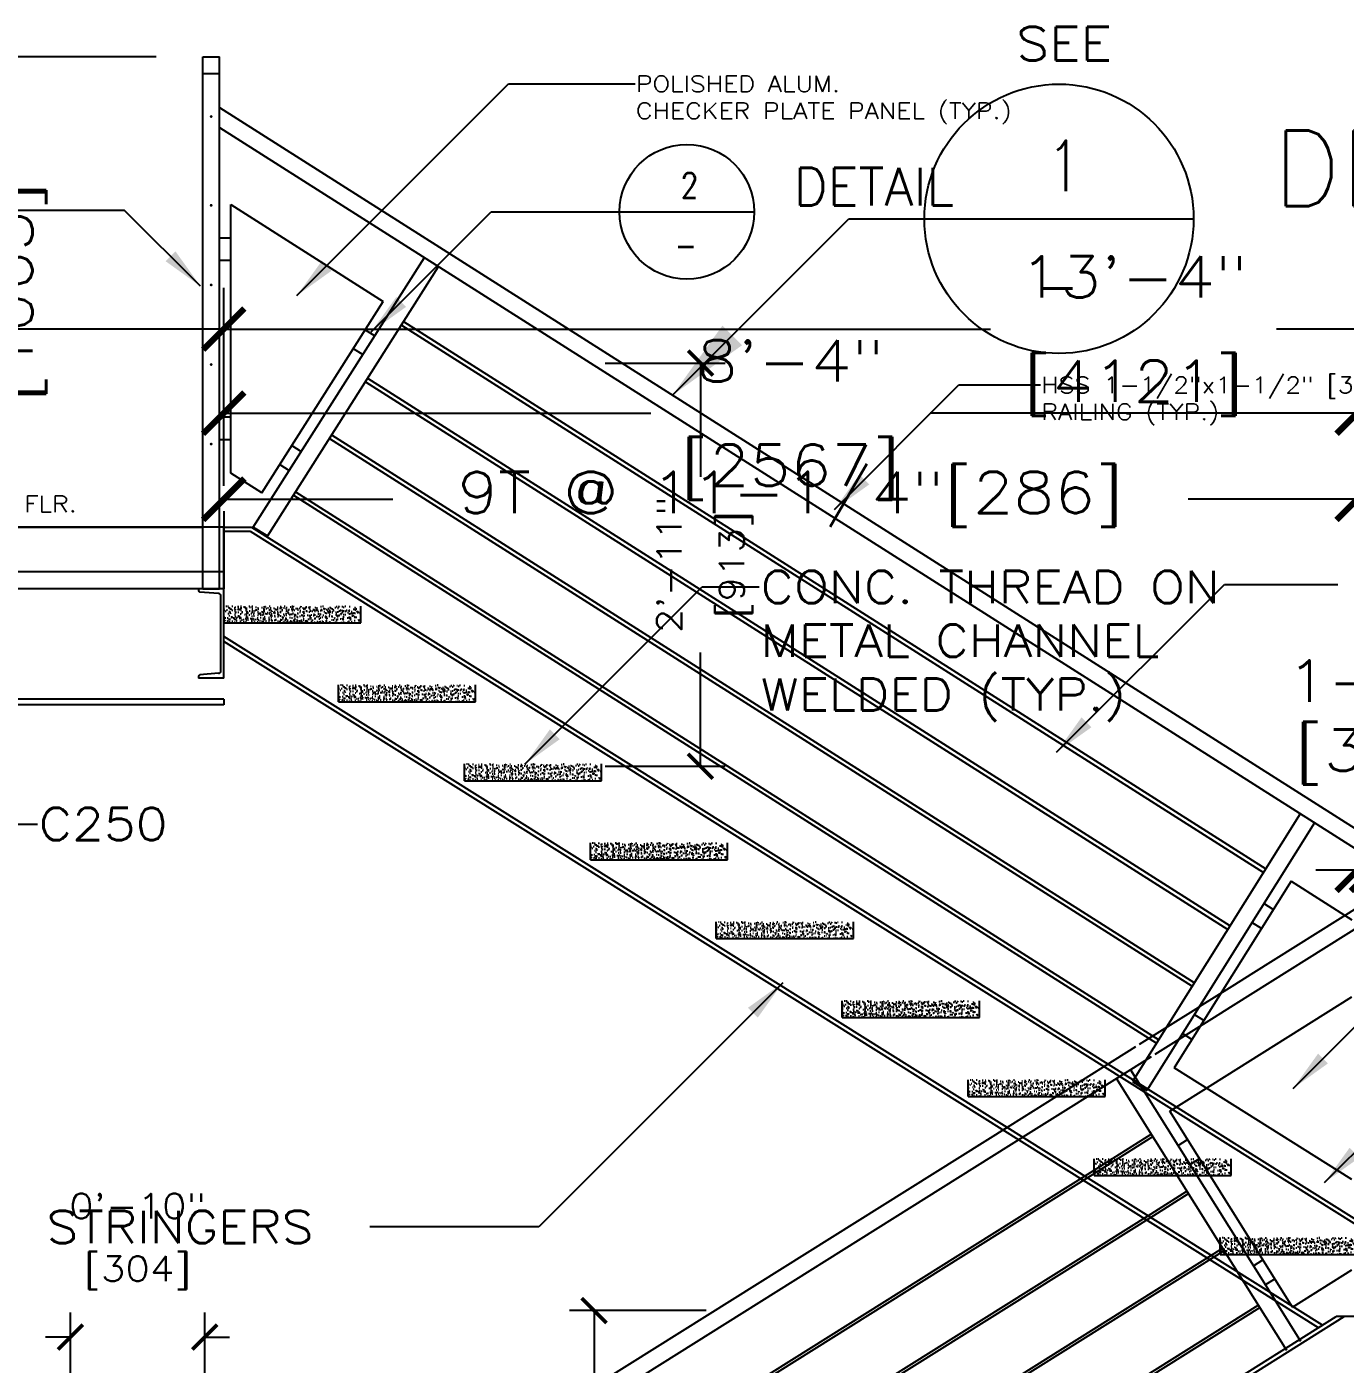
# Model space of a CAD drawing. Header units: millimetres. Extents: x -1602 to 16772, y -2285 to 12130.
# Drawn here: x 9598 to 12589, y 1683 to 4716 of the extents above; entities that cross this region are included whole.
import ezdxf
from ezdxf.enums import TextEntityAlignment as Align

# ---------------------------------------------------------------- set-up
doc = ezdxf.new("R2010")
doc.units = ezdxf.units.MM
doc.header["$MEASUREMENT"] = 0
doc.header["$PDMODE"] = 3
doc.layers.get('0').update_dxf_attribs({"linetype": 'CONTINUOUS', "plot": 0})
doc.layers.get('DEFPOINTS').update_dxf_attribs({"linetype": 'CONTINUOUS'})
for name, color, linetype in [('Arch_Detail_ANNOT_24', 7, 'CONTINUOUS'), ('Arch_Detail_ANNOT_48', 7, 'CONTINUOUS'), ('Arch_Detail_DIM_24', 7, 'CONTINUOUS'), ('Arch_Detail_DIM_48', 7, 'CONTINUOUS'), ('Arch_Section_Ceiling', 150, 'CONTINUOUS'), ('Arch_Section_Handrail', 1, 'CONTINUOUS'), ('Layer131B', 71, 'CONTINUOUS'), ('ST_ANNOT_48', 7, 'CONTINUOUS'), ('ST_DIM_48', 7, 'CONTINUOUS'), ('Stair_Conc.', 252, 'CONTINUOUS'), ('Struc_Section_Conc', 71, 'CONTINUOUS'), ('Struc_Section_Steel', 11, 'CONTINUOUS')]:
    doc.layers.add(name, color=color, linetype=linetype)
doc.styles.add('ROMANS', font='ROMANS.SHX', dxfattribs={"width": 0.8})
doc.styles.add('ROMANS-100', font='ROMANS.SHX')
doc.styles.add('ROMANS-115', font='romans.shx', dxfattribs={"width": 1.15})
doc.dimstyles.new('12-ROMANS-115-APV', dxfattribs={"dimscale": 24, "dimtxt": 0.18, "dimasz": 0.1875, "dimexe": 0.1875, "dimexo": 0.0625, "dimgap": 0.0625, "dimtad": 1, "dimdec": 4, "dimlfac": -24, "dimzin": 1, "dimdsep": 46, "dimlunit": 4, "dimtxsty": 'ROMANS-115', "dimcen": 0.0625, "dimclrd": 256, "dimclre": 256, "dimclrt": 256, "dimadec": 0, "dimazin": 0, "dimtfac": 1, "dimtdec": 4, "dimtofl": 0, "dimtmove": 0, "dimatfit": 0, "dimfxl": 1, "dimfrac": 2, "dimtolj": 1, "dimtzin": 0, "dimarcsym": 0})
doc.dimstyles.new('14-ROMANS-115-BPB', dxfattribs={"dimscale": 48, "dimtxt": 0.18, "dimasz": 0.1875, "dimexe": 0.1875, "dimexo": 0.0625, "dimgap": 0.0625, "dimtad": 1, "dimdec": 4, "dimlfac": -48, "dimzin": 1, "dimdsep": 46, "dimlunit": 4, "dimtxsty": 'ROMANS-115', "dimcen": 0.0625, "dimclrd": 256, "dimclre": 256, "dimclrt": 256, "dimadec": 0, "dimazin": 0, "dimtfac": 1, "dimtdec": 4, "dimtofl": 0, "dimtmove": 0, "dimatfit": 0, "dimfxl": 1, "dimfrac": 2, "dimtolj": 1, "dimtzin": 0, "dimarcsym": 0})
doc.dimstyles.new('24-ROMANS-115', dxfattribs={"dimscale": 24, "dimtxt": 0.09375, "dimasz": 0.09375, "dimexe": 0.09375, "dimexo": 0.09375, "dimgap": 0.0625, "dimtad": 0, "dimdec": 4, "dimzin": 1, "dimdsep": 46, "dimlunit": 4, "dimtxsty": 'ROMANS-115', "dimblk": 'ARCHTICK', "dimcen": 0.0625, "dimclrd": 256, "dimclre": 256, "dimclrt": 256, "dimadec": 0, "dimazin": 0, "dimtfac": 1, "dimtdec": 4, "dimtofl": 0, "dimtmove": 2, "dimatfit": 0, "dimfxl": 1, "dimfrac": 2, "dimtolj": 1, "dimtzin": 0, "dimarcsym": 0})
doc.dimstyles.new('48-ROMANS-115', dxfattribs={"dimscale": 48, "dimtxt": 0.09375, "dimasz": 0.09375, "dimexe": 0.09375, "dimexo": 0.09375, "dimgap": 0.0625, "dimtad": 0, "dimdec": 4, "dimzin": 1, "dimdsep": 46, "dimlunit": 4, "dimtxsty": 'ROMANS-115', "dimblk": 'ARCHTICK', "dimcen": 0.0625, "dimclrd": 256, "dimclre": 256, "dimclrt": 256, "dimadec": 0, "dimazin": 0, "dimtfac": 1, "dimtdec": 4, "dimtofl": 0, "dimtmove": 2, "dimatfit": 0, "dimfxl": 1, "dimfrac": 2, "dimtolj": 1, "dimtzin": 0, "dimarcsym": 0})

# ---------------------------------------------------------------- blocks, each defined once
blk = doc.blocks.new('STAIR')
at = {"layer": 'Stair_Conc.'}
h = blk.add_hatch(dxfattribs=at)
h.set_pattern_fill('AR-CONC', color=256, scale=0.1, style=0)
h.set_pattern_definition([(50, (-9557.88094, -2321.2511), (0.717260183, -0.062752135), [0.075, -0.825]), (355, (-9557.88094, -2321.2511), (-0.138751334, 0.752192134), [0.06, -0.66]), (100.4514, (-9557.8212, -2321.2563), (0.57850938, 0.68943954), [0.06374019, -0.70114211]), (46.1842, (-9557.8809, -2321.0511), (1.06724105, -0.165519014), [0.1125, -1.2375]), (96.6356, (-9557.792, -2321.0649), (0.93466271, 0.97411787), [0.09561029, -1.051713]), (351.1842, (-9557.8809, -2321.0511), (0.93466195, 0.9741186), [0.09, -0.99]), (21, (-9557.78094, -2321.1011), (0.596907052, -0.40261889), [0.075, -0.825]), (326, (-9557.78094, -2321.1011), (0.24331533, 0.725150045), [0.06, -0.66]), (71.4514, (-9557.7312, -2321.13464), (0.84022263, 0.322530497), [0.06374019, -0.70114211]), (37.5, (-9557.88094, -2321.25109), (0.012159855, 0.332893854), [0, -0.652, 0, -0.67, 0, -0.6625]), (7.5, (-9557.88094, -2321.2511), (0.263069537, 0.394411712), [0, -0.382, 0, -0.637, 0, -0.2525]), (327.5, (-9558.10394, -2321.25109), (0.533822436, -0.022554872), [0, -0.25, 0, -0.78, 0, -1.035]), (317.5, (-9558.20394, -2321.2511), (0.58318617, 0.100104982), [0, -0.325, 0, -0.518, 0, -0.735])])
h.paths.add_polyline_path([(14.65, 133.95), (2.4, 133.95), (2.4, 132.45), (14.65, 132.45)])
h = blk.add_hatch(dxfattribs=at)
h.set_pattern_fill('AR-CONC', color=256, scale=0.1, style=0)
h.set_pattern_definition([(50, (-9547.63094, -2328.3011), (0.717260183, -0.062752135), [0.075, -0.825]), (355, (-9547.63094, -2328.3011), (-0.138751334, 0.752192134), [0.06, -0.66]), (100.4514, (-9547.5712, -2328.3063), (0.57850938, 0.68943954), [0.06374019, -0.70114211]), (46.1842, (-9547.6309, -2328.1011), (1.06724105, -0.165519014), [0.1125, -1.2375]), (96.6356, (-9547.542, -2328.1149), (0.93466271, 0.97411787), [0.09561029, -1.051713]), (351.1842, (-9547.6309, -2328.1011), (0.93466195, 0.9741186), [0.09, -0.99]), (21, (-9547.53094, -2328.1511), (0.596907052, -0.40261889), [0.075, -0.825]), (326, (-9547.53094, -2328.1511), (0.24331533, 0.725150045), [0.06, -0.66]), (71.4514, (-9547.4812, -2328.18464), (0.84022263, 0.322530497), [0.06374019, -0.70114211]), (37.5, (-9547.63094, -2328.30109), (0.012159855, 0.332893854), [0, -0.652, 0, -0.67, 0, -0.6625]), (7.5, (-9547.63094, -2328.3011), (0.263069537, 0.394411712), [0, -0.382, 0, -0.637, 0, -0.2525]), (327.5, (-9547.85394, -2328.30109), (0.533822436, -0.022554872), [0, -0.25, 0, -0.78, 0, -1.035]), (317.5, (-9547.95394, -2328.3011), (0.58318617, 0.100104982), [0, -0.325, 0, -0.518, 0, -0.735])])
h.paths.add_polyline_path([(24.9, 126.9), (12.65, 126.9), (12.65, 125.4), (24.9, 125.4)])
h = blk.add_hatch(dxfattribs=at)
h.set_pattern_fill('AR-CONC', color=256, scale=0.1, style=0)
h.set_pattern_definition([(50, (-9536.38094, -2335.3511), (0.717260183, -0.062752135), [0.075, -0.825]), (355, (-9536.38094, -2335.3511), (-0.138751334, 0.752192134), [0.06, -0.66]), (100.4514, (-9536.3212, -2335.3563), (0.57850938, 0.68943954), [0.06374019, -0.70114211]), (46.1842, (-9536.3809, -2335.1511), (1.06724105, -0.165519014), [0.1125, -1.2375]), (96.6356, (-9536.292, -2335.1649), (0.93466271, 0.97411787), [0.09561029, -1.051713]), (351.1842, (-9536.3809, -2335.1511), (0.93466195, 0.9741186), [0.09, -0.99]), (21, (-9536.28094, -2335.2011), (0.596907052, -0.40261889), [0.075, -0.825]), (326, (-9536.28094, -2335.2011), (0.24331533, 0.725150045), [0.06, -0.66]), (71.4514, (-9536.2312, -2335.23464), (0.84022263, 0.322530497), [0.06374019, -0.70114211]), (37.5, (-9536.38094, -2335.35109), (0.012159855, 0.332893854), [0, -0.652, 0, -0.67, 0, -0.6625]), (7.5, (-9536.38094, -2335.3511), (0.263069537, 0.394411712), [0, -0.382, 0, -0.637, 0, -0.2525]), (327.5, (-9536.60394, -2335.35109), (0.533822436, -0.022554872), [0, -0.25, 0, -0.78, 0, -1.035]), (317.5, (-9536.70394, -2335.3511), (0.58318617, 0.100104982), [0, -0.325, 0, -0.518, 0, -0.735])])
h.paths.add_polyline_path([(36.15, 119.85), (23.9, 119.85), (23.9, 118.35), (36.15, 118.35)])
h = blk.add_hatch(dxfattribs=at)
h.set_pattern_fill('AR-CONC', color=256, scale=0.1, style=0)
h.set_pattern_definition([(50, (-9525.13094, -2342.4011), (0.717260183, -0.062752135), [0.075, -0.825]), (355, (-9525.13094, -2342.4011), (-0.138751334, 0.752192134), [0.06, -0.66]), (100.4514, (-9525.0712, -2342.4063), (0.57850938, 0.68943954), [0.06374019, -0.70114211]), (46.1842, (-9525.1309, -2342.2011), (1.06724105, -0.165519014), [0.1125, -1.2375]), (96.6356, (-9525.042, -2342.2149), (0.93466271, 0.97411787), [0.09561029, -1.051713]), (351.1842, (-9525.1309, -2342.2011), (0.93466195, 0.9741186), [0.09, -0.99]), (21, (-9525.03094, -2342.2511), (0.596907052, -0.40261889), [0.075, -0.825]), (326, (-9525.03094, -2342.2511), (0.24331533, 0.725150045), [0.06, -0.66]), (71.4514, (-9524.9812, -2342.28464), (0.84022263, 0.322530497), [0.06374019, -0.70114211]), (37.5, (-9525.13094, -2342.40109), (0.012159855, 0.332893854), [0, -0.652, 0, -0.67, 0, -0.6625]), (7.5, (-9525.13094, -2342.4011), (0.263069537, 0.394411712), [0, -0.382, 0, -0.637, 0, -0.2525]), (327.5, (-9525.35394, -2342.40109), (0.533822436, -0.022554872), [0, -0.25, 0, -0.78, 0, -1.035]), (317.5, (-9525.45394, -2342.4011), (0.58318617, 0.100104982), [0, -0.325, 0, -0.518, 0, -0.735])])
h.paths.add_polyline_path([(47.4, 112.8), (35.15, 112.8), (35.15, 111.3), (47.4, 111.3)])
h = blk.add_hatch(dxfattribs=at)
h.set_pattern_fill('AR-CONC', color=256, scale=0.1, style=0)
h.set_pattern_definition([(50, (-9513.88094, -2349.4511), (0.717260183, -0.062752135), [0.075, -0.825]), (355, (-9513.88094, -2349.4511), (-0.138751334, 0.752192134), [0.06, -0.66]), (100.4514, (-9513.8212, -2349.4563), (0.57850938, 0.68943954), [0.06374019, -0.70114211]), (46.1842, (-9513.8809, -2349.2511), (1.06724105, -0.165519014), [0.1125, -1.2375]), (96.6356, (-9513.792, -2349.2649), (0.93466271, 0.97411787), [0.09561029, -1.051713]), (351.1842, (-9513.8809, -2349.2511), (0.93466195, 0.9741186), [0.09, -0.99]), (21, (-9513.78094, -2349.3011), (0.596907052, -0.40261889), [0.075, -0.825]), (326, (-9513.78094, -2349.3011), (0.24331533, 0.725150045), [0.06, -0.66]), (71.4514, (-9513.7312, -2349.33464), (0.84022263, 0.322530497), [0.06374019, -0.70114211]), (37.5, (-9513.88094, -2349.45109), (0.012159855, 0.332893854), [0, -0.652, 0, -0.67, 0, -0.6625]), (7.5, (-9513.88094, -2349.4511), (0.263069537, 0.394411712), [0, -0.382, 0, -0.637, 0, -0.2525]), (327.5, (-9514.10394, -2349.45109), (0.533822436, -0.022554872), [0, -0.25, 0, -0.78, 0, -1.035]), (317.5, (-9514.20394, -2349.4511), (0.58318617, 0.100104982), [0, -0.325, 0, -0.518, 0, -0.735])])
h.paths.add_polyline_path([(58.65, 105.75), (46.4, 105.75), (46.4, 104.25), (58.65, 104.25)])
h = blk.add_hatch(dxfattribs=at)
h.set_pattern_fill('AR-CONC', color=256, scale=0.1, style=0)
h.set_pattern_definition([(50, (-9502.63094, -2356.5011), (0.717260183, -0.062752135), [0.075, -0.825]), (355, (-9502.63094, -2356.5011), (-0.138751334, 0.752192134), [0.06, -0.66]), (100.4514, (-9502.5712, -2356.5063), (0.57850938, 0.68943954), [0.06374019, -0.70114211]), (46.1842, (-9502.6309, -2356.3011), (1.06724105, -0.165519014), [0.1125, -1.2375]), (96.6356, (-9502.542, -2356.3149), (0.93466271, 0.97411787), [0.09561029, -1.051713]), (351.1842, (-9502.6309, -2356.3011), (0.93466195, 0.9741186), [0.09, -0.99]), (21, (-9502.53094, -2356.3511), (0.596907052, -0.40261889), [0.075, -0.825]), (326, (-9502.53094, -2356.3511), (0.24331533, 0.725150045), [0.06, -0.66]), (71.4514, (-9502.4812, -2356.38464), (0.84022263, 0.322530497), [0.06374019, -0.70114211]), (37.5, (-9502.63094, -2356.50109), (0.012159855, 0.332893854), [0, -0.652, 0, -0.67, 0, -0.6625]), (7.5, (-9502.63094, -2356.5011), (0.263069537, 0.394411712), [0, -0.382, 0, -0.637, 0, -0.2525]), (327.5, (-9502.85394, -2356.50109), (0.533822436, -0.022554872), [0, -0.25, 0, -0.78, 0, -1.035]), (317.5, (-9502.95394, -2356.5011), (0.58318617, 0.100104982), [0, -0.325, 0, -0.518, 0, -0.735])])
h.paths.add_polyline_path([(69.9, 98.7), (57.65, 98.7), (57.65, 97.2), (69.9, 97.2)])
h = blk.add_hatch(dxfattribs=at)
h.set_pattern_fill('AR-CONC', color=256, scale=0.1, style=0)
h.set_pattern_definition([(50, (-9491.38094, -2363.5511), (0.717260183, -0.062752135), [0.075, -0.825]), (355, (-9491.38094, -2363.5511), (-0.138751334, 0.752192134), [0.06, -0.66]), (100.4514, (-9491.3212, -2363.5563), (0.57850938, 0.68943954), [0.06374019, -0.70114211]), (46.1842, (-9491.3809, -2363.3511), (1.06724105, -0.165519014), [0.1125, -1.2375]), (96.6356, (-9491.292, -2363.3649), (0.93466271, 0.97411787), [0.09561029, -1.051713]), (351.1842, (-9491.3809, -2363.3511), (0.93466195, 0.9741186), [0.09, -0.99]), (21, (-9491.28094, -2363.4011), (0.596907052, -0.40261889), [0.075, -0.825]), (326, (-9491.28094, -2363.4011), (0.24331533, 0.725150045), [0.06, -0.66]), (71.4514, (-9491.2312, -2363.43464), (0.84022263, 0.322530497), [0.06374019, -0.70114211]), (37.5, (-9491.38094, -2363.55109), (0.012159855, 0.332893854), [0, -0.652, 0, -0.67, 0, -0.6625]), (7.5, (-9491.38094, -2363.5511), (0.263069537, 0.394411712), [0, -0.382, 0, -0.637, 0, -0.2525]), (327.5, (-9491.60394, -2363.55109), (0.533822436, -0.022554872), [0, -0.25, 0, -0.78, 0, -1.035]), (317.5, (-9491.70394, -2363.5511), (0.58318617, 0.100104982), [0, -0.325, 0, -0.518, 0, -0.735])])
h.paths.add_polyline_path([(81.15, 91.65), (68.9, 91.65), (68.9, 90.15), (81.15, 90.15)])
h = blk.add_hatch(dxfattribs=at)
h.set_pattern_fill('AR-CONC', color=256, scale=0.1, style=0)
h.set_pattern_definition([(50, (-9480.13094, -2370.6011), (0.717260183, -0.062752135), [0.075, -0.825]), (355, (-9480.13094, -2370.6011), (-0.138751334, 0.752192134), [0.06, -0.66]), (100.4514, (-9480.0712, -2370.6063), (0.57850938, 0.68943954), [0.06374019, -0.70114211]), (46.1842, (-9480.1309, -2370.4011), (1.06724105, -0.165519014), [0.1125, -1.2375]), (96.6356, (-9480.042, -2370.4149), (0.93466271, 0.97411787), [0.09561029, -1.051713]), (351.1842, (-9480.1309, -2370.4011), (0.93466195, 0.9741186), [0.09, -0.99]), (21, (-9480.03094, -2370.4511), (0.596907052, -0.40261889), [0.075, -0.825]), (326, (-9480.03094, -2370.4511), (0.24331533, 0.725150045), [0.06, -0.66]), (71.4514, (-9479.9812, -2370.48464), (0.84022263, 0.322530497), [0.06374019, -0.70114211]), (37.5, (-9480.13094, -2370.60109), (0.012159855, 0.332893854), [0, -0.652, 0, -0.67, 0, -0.6625]), (7.5, (-9480.13094, -2370.6011), (0.263069537, 0.394411712), [0, -0.382, 0, -0.637, 0, -0.2525]), (327.5, (-9480.35394, -2370.60109), (0.533822436, -0.022554872), [0, -0.25, 0, -0.78, 0, -1.035]), (317.5, (-9480.45394, -2370.6011), (0.58318617, 0.100104982), [0, -0.325, 0, -0.518, 0, -0.735])])
h.paths.add_polyline_path([(92.4, 84.6), (80.15, 84.6), (80.15, 83.1), (92.4, 83.1)])
h = blk.add_hatch(dxfattribs=at)
h.set_pattern_fill('AR-CONC', color=256, scale=0.1, style=0)
h.set_pattern_definition([(50, (-9468.88094, -2377.6511), (0.717260183, -0.062752135), [0.075, -0.825]), (355, (-9468.88094, -2377.6511), (-0.138751334, 0.752192134), [0.06, -0.66]), (100.4514, (-9468.8212, -2377.6563), (0.57850938, 0.68943954), [0.06374019, -0.70114211]), (46.1842, (-9468.8809, -2377.4511), (1.06724105, -0.165519014), [0.1125, -1.2375]), (96.6356, (-9468.792, -2377.4649), (0.93466271, 0.97411787), [0.09561029, -1.051713]), (351.1842, (-9468.8809, -2377.4511), (0.93466195, 0.9741186), [0.09, -0.99]), (21, (-9468.78094, -2377.5011), (0.596907052, -0.40261889), [0.075, -0.825]), (326, (-9468.78094, -2377.5011), (0.24331533, 0.725150045), [0.06, -0.66]), (71.4514, (-9468.7312, -2377.53464), (0.84022263, 0.322530497), [0.06374019, -0.70114211]), (37.5, (-9468.88094, -2377.65109), (0.012159855, 0.332893854), [0, -0.652, 0, -0.67, 0, -0.6625]), (7.5, (-9468.88094, -2377.6511), (0.263069537, 0.394411712), [0, -0.382, 0, -0.637, 0, -0.2525]), (327.5, (-9469.10394, -2377.65109), (0.533822436, -0.022554872), [0, -0.25, 0, -0.78, 0, -1.035]), (317.5, (-9469.20394, -2377.6511), (0.58318617, 0.100104982), [0, -0.325, 0, -0.518, 0, -0.735])])
h.paths.add_polyline_path([(103.65, 77.55), (91.4, 77.55), (91.4, 76.05), (103.65, 76.05)])
at = {"layer": 'Layer131B'}
for p, q in [((2.4, 132.45), (2.4, 133.95)), ((14.65, 132.45), (14.65, 133.95)), ((2.4, 132.45), (14.65, 132.45)), ((12.65, 125.4), (12.65, 126.9)), ((24.9, 125.4), (24.9, 126.9)), ((12.65, 125.4), (24.9, 125.4)), ((23.9, 118.35), (23.9, 119.85)), ((36.15, 118.35), (36.15, 119.85)), ((23.9, 118.35), (36.15, 118.35)), ((35.15, 111.3), (35.15, 112.8)), ((47.4, 111.3), (47.4, 112.8)), ((35.15, 111.3), (47.4, 111.3)), ((46.4, 104.25), (46.4, 105.75)), ((58.65, 104.25), (58.65, 105.75)), ((46.4, 104.25), (58.65, 104.25)), ((57.65, 97.2), (57.65, 98.7)), ((69.9, 97.2), (69.9, 98.7)), ((57.65, 97.2), (69.9, 97.2)), ((68.9, 90.15), (68.9, 91.65)), ((81.15, 90.15), (81.15, 91.65)), ((68.9, 90.15), (81.15, 90.15)), ((80.15, 83.1), (80.15, 84.6)), ((92.4, 83.1), (92.4, 84.6)), ((80.15, 83.1), (92.4, 83.1)), ((91.4, 76.05), (91.4, 77.55)), ((91.4, 76.05), (103.65, 76.05))]:
    blk.add_line(p, q, dxfattribs=at)
blk = doc.blocks.new('_ArchTick')
at = {"color": 0, "linetype": 'ByBlock', "const_width": 0.15}
blk.add_lwpolyline([(-0.5, -0.5), (0.5, 0.5)], dxfattribs=at)
blk = doc.blocks.new('*D18')
at = {"layer": 'DEFPOINTS', "color": 0}
for p in [(7264.4, 4039.2), (10044.9, 4030.5), (10044.9, 3581.4)]:
    blk.add_point(p, dxfattribs=at)
at = {"layer": 'ST_DIM_48', "lineweight": -2}
for p, q in [((10044.9, 3675.2), (10044.9, 4124.2)), ((7264.4, 4030.5), (8338, 4030.5)), ((10044.9, 4030.5), (8971.3, 4030.5)), ((7264.4, 3945.5), (7264.4, 3936.7))]:
    blk.add_line(p, q, dxfattribs=at)
at = {"layer": 'ST_DIM_48', "lineweight": -2, "xscale": 93.75, "yscale": 93.75, "zscale": 93.75, "rotation": 180}
blk.add_blockref('_ArchTick', (7264.4, 4030.5), dxfattribs=at)
at = {"layer": 'ST_DIM_48', "lineweight": -2, "xscale": 93.75, "yscale": 93.75, "zscale": 93.75}
blk.add_blockref('_ArchTick', (10044.9, 4030.5), dxfattribs=at)
at = {"layer": 'ST_DIM_48', "char_height": 93.75, "attachment_point": 5, "style": 'ROMANS-115'}
for s, insert in [('\\A1;9\'-2"', (8654.7, 4148.8)), ('\\A1;[2776]', (8654.7, 3896.6))]:
    blk.add_mtext(s, dxfattribs=dict(at, insert=insert))
blk = doc.blocks.new('*D19')
at = {"layer": 'DEFPOINTS', "color": 0}
for p in [(10044.9, 4030.5), (14173.2, 4030.5), (14173.2, 4030.5)]:
    blk.add_point(p, dxfattribs=at)
at = {"layer": 'ST_DIM_48', "lineweight": -2}
for p, q in [((10044.9, 4030.5), (11784.7, 4030.5)), ((14173.2, 4030.5), (12433.4, 4030.5))]:
    blk.add_line(p, q, dxfattribs=at)
at = {"layer": 'ST_DIM_48', "lineweight": -2, "xscale": 93.75, "yscale": 93.75, "zscale": 93.75, "rotation": 180}
blk.add_blockref('_ArchTick', (10044.9, 4030.5), dxfattribs=at)
at = {"layer": 'ST_DIM_48', "lineweight": -2, "xscale": 93.75, "yscale": 93.75, "zscale": 93.75}
blk.add_blockref('_ArchTick', (14173.2, 4030.5), dxfattribs=at)
at = {"layer": 'ST_DIM_48', "char_height": 93.75, "attachment_point": 5, "style": 'ROMANS-115'}
for s, insert in [('\\A1;13\'-4"', (12109.1, 4148.8)), ('\\A1;[4121]', (12109.1, 3896.6))]:
    blk.add_mtext(s, dxfattribs=dict(at, insert=insert))
blk = doc.blocks.new('*D26')
at = {"layer": 'DEFPOINTS', "color": 0}
for p in [(10044.9, 3837.1), (12616.7, 3839.9), (12616.7, 1969.8)]:
    blk.add_point(p, dxfattribs=at)
at = {"layer": 'ST_DIM_48', "lineweight": -2}
for p, q in [((10044.9, 3930.8), (10044.9, 3933.6)), ((12616.7, 2063.5), (12616.7, 3933.6)), ((10044.9, 3839.9), (11014.2, 3839.9)), ((12616.7, 3839.9), (11647.4, 3839.9))]:
    blk.add_line(p, q, dxfattribs=at)
at = {"layer": 'ST_DIM_48', "lineweight": -2, "xscale": 93.75, "yscale": 93.75, "zscale": 93.75, "rotation": 180}
blk.add_blockref('_ArchTick', (10044.9, 3839.9), dxfattribs=at)
at = {"layer": 'ST_DIM_48', "lineweight": -2, "xscale": 93.75, "yscale": 93.75, "zscale": 93.75}
blk.add_blockref('_ArchTick', (12616.7, 3839.9), dxfattribs=at)
at = {"layer": 'ST_DIM_48', "char_height": 93.75, "attachment_point": 5, "style": 'ROMANS-115'}
for s, insert in [('\\A1;8\'-4"', (11330.8, 3958.2)), ('\\A1;[2567]', (11330.8, 3706))]:
    blk.add_mtext(s, dxfattribs=dict(at, insert=insert))
blk = doc.blocks.new('*D27')
at = {"layer": 'DEFPOINTS', "color": 0}
for p in [(10044.9, 3711.4), (12616.7, 3711.4), (12616.7, 3644.5)]:
    blk.add_point(p, dxfattribs=at)
at = {"layer": 'ST_DIM_48', "lineweight": -2}
for p, q in [((10044.9, 3644.5), (10428.9, 3644.5)), ((12616.7, 3644.5), (12232.7, 3644.5)), ((10044.9, 3617.6), (10044.9, 3550.8)), ((12616.7, 3617.6), (12616.7, 3550.8))]:
    blk.add_line(p, q, dxfattribs=at)
at = {"layer": 'ST_DIM_48', "lineweight": -2, "xscale": 93.75, "yscale": 93.75, "zscale": 93.75, "rotation": 180}
blk.add_blockref('_ArchTick', (10044.9, 3644.5), dxfattribs=at)
at = {"layer": 'ST_DIM_48', "lineweight": -2, "xscale": 93.75, "yscale": 93.75, "zscale": 93.75}
blk.add_blockref('_ArchTick', (12616.7, 3644.5), dxfattribs=at)
at = {"layer": 'ST_DIM_48', "insert": (11330.8, 3644.5), "char_height": 93.75, "attachment_point": 5, "style": 'ROMANS-115'}
blk.add_mtext('\\A1;9T @ 11-1/4"[286]', dxfattribs=at)
blk = doc.blocks.new('*D28')
at = {"layer": 'DEFPOINTS', "color": 0}
for p in [(12616.7, 2803), (12616.7, 2153.4), (12649.2, 2153.4)]:
    blk.add_point(p, dxfattribs=at)
at = {"layer": 'ST_DIM_48', "lineweight": -2}
for p, q in [((12616.7, 2247.2), (12616.7, 2896.8)), ((12649.2, 2247.2), (12649.2, 2896.8)), ((12616.7, 2803), (12522.9, 2803)), ((12649.2, 2803), (12742.9, 2803))]:
    blk.add_line(p, q, dxfattribs=at)
at = {"layer": 'ST_DIM_48', "lineweight": -2, "xscale": 93.75, "yscale": 93.75, "zscale": 93.75}
blk.add_blockref('_ArchTick', (12616.7, 2803), dxfattribs=at)
at = {"layer": 'ST_DIM_48', "lineweight": -2, "xscale": 93.75, "yscale": 93.75, "zscale": 93.75, "rotation": 180}
blk.add_blockref('_ArchTick', (12649.2, 2803), dxfattribs=at)
at = {"layer": 'ST_DIM_48', "insert": (12632.9, 3154.1), "char_height": 93.75, "attachment_point": 5, "style": 'ROMANS-115'}
blk.add_mtext('\\A1;\\A1;1-{\\H0.7x;\\S1/4;}"\\P[33]', dxfattribs=at)
blk = doc.blocks.new('*D33')
at = {"layer": 'Arch_Detail_DIM_48', "lineweight": -2}
for p, q in [((9891.6, 4648.2), (9352, 4648.2)), ((9445.8, 4648.2), (9445.8, 4431.4)), ((9445.8, 3581.4), (9445.8, 3798.2)), ((9891.6, 3581.4), (9352, 3581.4))]:
    blk.add_line(p, q, dxfattribs=at)
at = {"layer": 'DEFPOINTS', "color": 0}
for p in [(9985.4, 4648.2), (9445.8, 3581.4), (9985.4, 3581.4)]:
    blk.add_point(p, dxfattribs=at)
at = {"layer": 'Arch_Detail_DIM_48', "lineweight": -2, "xscale": 93.75, "yscale": 93.75, "zscale": 93.75}
for p, rotation in [((9445.8, 4648.2), 90), ((9445.8, 3581.4), 270)]:
    blk.add_blockref('_ArchTick', p, dxfattribs=dict(at, rotation=rotation))
at = {"layer": 'Arch_Detail_DIM_48', "char_height": 93.75, "attachment_point": 5, "rotation": 90, "style": 'ROMANS-115'}
for s, insert in [('\\A1;[1065]', (9579.7, 4114.8)), ('\\A1;3\'-4"', (9327.4, 4114.8))]:
    blk.add_mtext(s, dxfattribs=dict(at, insert=insert))
blk = doc.blocks.new('*D34')
at = {"layer": 'Arch_Detail_DIM_24', "lineweight": -2}
for p, q in [((9697.1, 944.7), (9697.1, 1800.3)), ((10001.9, 237.5), (10001.9, 1800.3)), ((9697.1, 1744.1), (9640.8, 1744.1)), ((10001.9, 1744.1), (10058.1, 1744.1))]:
    blk.add_line(p, q, dxfattribs=at)
at = {"layer": 'DEFPOINTS', "color": 0}
for p in [(10001.9, 1744.1), (9697.1, 888.5), (10001.9, 181.3)]:
    blk.add_point(p, dxfattribs=at)
at = {"layer": 'Arch_Detail_DIM_24', "lineweight": -2, "xscale": 56.25, "yscale": 56.25, "zscale": 56.25}
blk.add_blockref('_ArchTick', (9697.1, 1744.1), dxfattribs=at)
at = {"layer": 'Arch_Detail_DIM_24', "lineweight": -2, "xscale": 56.25, "yscale": 56.25, "zscale": 56.25, "rotation": 180}
blk.add_blockref('_ArchTick', (10001.9, 1744.1), dxfattribs=at)
at = {"layer": 'Arch_Detail_DIM_24', "char_height": 56.25, "attachment_point": 5, "style": 'ROMANS-115'}
for s, insert in [('\\A1;0\'-10"', (9849.5, 2041.4)), ('\\A1;[304]', (9849.5, 1890))]:
    blk.add_mtext(s, dxfattribs=dict(at, insert=insert))
blk = doc.blocks.new('*D35')
at = {"layer": 'Arch_Detail_DIM_24', "lineweight": -2}
for p, q in [((11139.4, 1804.4), (10829.1, 1804.4)), ((10885.3, 1804.4), (10885.3, 1546.4)), ((10885.3, 890), (10885.3, 1148)), ((11139.4, 890), (10829.1, 890))]:
    blk.add_line(p, q, dxfattribs=at)
at = {"layer": 'DEFPOINTS', "color": 0}
for p in [(10885.3, 1804.4), (11195.7, 1804.4), (11195.7, 890)]:
    blk.add_point(p, dxfattribs=at)
at = {"layer": 'Arch_Detail_DIM_24', "lineweight": -2, "xscale": 56.25, "yscale": 56.25, "zscale": 56.25}
for p, rotation in [((10885.3, 1804.4), 90), ((10885.3, 890), 270)]:
    blk.add_blockref('_ArchTick', p, dxfattribs=dict(at, rotation=rotation))
at = {"layer": 'Arch_Detail_DIM_24', "char_height": 56.25, "attachment_point": 5, "rotation": 90, "style": 'ROMANS-115'}
for s, insert in [('\\A1;2\'-11"', (10814.4, 1347.2)), ('\\A1;[913]', (10965.7, 1347.2))]:
    blk.add_mtext(s, dxfattribs=dict(at, insert=insert))
blk = doc.blocks.new('*D36')
at = {"layer": 'Arch_Detail_DIM_24', "lineweight": -2}
for p, q in [((10910.5, 3953.3), (11182.9, 3953.3)), ((11126.6, 3953.3), (11126.6, 3695.3)), ((11126.6, 3038.9), (11126.6, 3296.8)), ((10910.5, 3038.9), (11182.9, 3038.9))]:
    blk.add_line(p, q, dxfattribs=at)
at = {"layer": 'DEFPOINTS', "color": 0}
for p in [(10854.3, 3953.3), (10854.3, 3038.9), (11126.6, 3038.9)]:
    blk.add_point(p, dxfattribs=at)
at = {"layer": 'Arch_Detail_DIM_24', "lineweight": -2, "xscale": 56.25, "yscale": 56.25, "zscale": 56.25}
for p, rotation in [((11126.6, 3953.3), 90), ((11126.6, 3038.9), 270)]:
    blk.add_blockref('_ArchTick', p, dxfattribs=dict(at, rotation=rotation))
at = {"layer": 'Arch_Detail_DIM_24', "char_height": 56.25, "attachment_point": 5, "rotation": 90, "style": 'ROMANS-115'}
for s, insert in [('\\A1;2\'-11"', (11055.7, 3496.1)), ('\\A1;[913]', (11207, 3496.1))]:
    blk.add_mtext(s, dxfattribs=dict(at, insert=insert))
blk = doc.blocks.new('Detail')
at = {"color": 0}
blk.add_line((0, 0), (0.5011, 0), dxfattribs=at)
blk.add_circle((0.2505, 0), 0.2505, dxfattribs=at)
at = {"color": 0, "style": 'ROMANS-100'}
blk.add_attdef('DETAIL', (0.6483, 0.0235), '', height=0.1406, dxfattribs=at)
at = {"color": 0, "style": 'ROMANS', "width": 0.8}
for tag, p in [('TITLE_NO.', (0.2602, 0.0516)), ('SHEET_NO.', (0.2467, -0.1702))]:
    blk.add_attdef(tag, text='', height=0.0938, dxfattribs=at).set_placement(p, align=Align.CENTER)

msp = doc.modelspace()

# ---------------------------------------------------------------- linework, layer by layer
at = {"layer": 'Arch_Detail_ANNOT_24', "ltscale": 0.2}
msp.add_line((8644.8, 3581.4), (9997.3, 3581.4), dxfattribs=at)
at = {"layer": 'Arch_Section_Ceiling'}
for p, q in [((10044.9, 3190.9), (7283.4, 3190.9)), ((10044.9, 3190.9), (10044.9, 3178.2)), ((10044.9, 3178.2), (7423.1, 3178.2))]:
    msp.add_line(p, q, dxfattribs=at)
at = {"layer": 'Arch_Section_Handrail'}
for p, q in [((9997.3, 3441.7), (9997.3, 4648.2)), ((10035.4, 3441.7), (10035.4, 4648.2)), ((10035.4, 4532.8), (12881, 2726.6)), ((10035.4, 4487.7), (12876.9, 2684.1)), ((10060.8, 3703.4), (10060.8, 4313)), ((10060.8, 4313), (10406.9, 4093.4)), ((10060.8, 4236.8), (10035.4, 4236.8)), ((10060.8, 4186), (10035.4, 4186)), ((10447.9, 4039.7), (12403.9, 2798.2)), ((10453, 4047.7), (12409, 2806.2)), ((10371.4, 3919), (12328.1, 2677.1)), ((10366.3, 3911), (12323, 2669)), ((10060.8, 3830.4), (10035.4, 3830.4)), ((10060.8, 3779.6), (10035.4, 3779.6)), ((10284.6, 3782.4), (12242.1, 2539.9)), ((10289.7, 3790.4), (12247.2, 2547.9)), ((10202.9, 3653.7), (12161.1, 2410.8)), ((10208, 3661.7), (12166.2, 2418.8)), ((12466.5, 2778.5), (12604.7, 2690.7)), ((12333.1, 2540.4), (12382.4, 2571.3)), ((12122.9, 2408.7), (12257.1, 2492.7)), ((12286.7, 2466.3), (12336, 2497.3)), ((12067.4, 2373.9), (12114, 2403.1)), ((12158.5, 2386), (12212.6, 2419.9)), ((12103.3, 2351.4), (12149.6, 2380.4)), ((12191.4, 2256.7), (12256.7, 2297.7)), ((9697.1, 888.5), (11828.9, 2224.4)), ((9717.3, 856.2), (11864.8, 2201.9)), ((12210.3, 2178.7), (12231.9, 2192.2)), ((12237.3, 2135.6), (12258.8, 2149.1)), ((9828.8, 750), (12005.3, 2113.9)), ((9832.2, 744.6), (12011.3, 2110.1)), ((9909.7, 620.8), (12148.8, 2024)), ((9913.1, 615.5), (12154.8, 2020.2)), ((9990.7, 491.7), (12292.3, 1934)), ((9994, 486.3), (12298.3, 1930.3)), ((10071.6, 362.6), (12392.2, 1816.8)), ((10075, 357.2), (12395.5, 1811.4))]:
    msp.add_line(p, q, dxfattribs=at)
at = {"layer": 'Arch_Section_Handrail', "ltscale": 0.1}
for p, q in [((9997.3, 4648.2), (10035.4, 4648.2)), ((9997.3, 4610.1), (10035.4, 4610.1)), ((10112, 3581.4), (10500.1, 4192.7)), ((10144.2, 3561), (10532.2, 4172.3)), ((10131.3, 3659.2), (10406.9, 4093.4)), ((10366, 4029), (10387.5, 4015.4)), ((10338.8, 3986.1), (10360.3, 3972.5)), ((10199.4, 3766.4), (10220.8, 3752.8)), ((10131.3, 3659.2), (10060.8, 3703.4)), ((10172.2, 3723.6), (10193.6, 3709.9)), ((10112, 3581.4), (10144.3, 3561.2)), ((9997.3, 3441.7), (10035.4, 3441.7)), ((12487.4, 2931.3), (12106.7, 2323.9)), ((12519.6, 2910.9), (12139, 2303.7)), ((12466.5, 2778.5), (12201, 2354.7)), ((12426.1, 2713.9), (12404.6, 2727.4)), ((12399.1, 2670.8), (12377.6, 2684.3)), ((12212.6, 2419.9), (12286.7, 2466.3)), ((12268.4, 2462.4), (12246.9, 2475.8)), ((12241.5, 2419.3), (12220, 2432.8)), ((12113, 2333.9), (12102.4, 2350.9)), ((12604.7, 2101.7), (12201, 2354.7)), ((12106.7, 2323.9), (12139, 2303.7)), ((12456.7, 1713.8), (12335.8, 1906.8)), ((12489, 1734), (12409.8, 1860.4))]:
    msp.add_line(p, q, dxfattribs=at)
at = {"layer": 'Arch_Section_Handrail', "ltscale": 6}
for p, q in [((12382.4, 2571.3), (12623.2, 2722.2)), ((12336, 2497.3), (12630.1, 2681.6)), ((12259, 2494), (12333.1, 2540.4)), ((12256.7, 2297.7), (12604.7, 2515.8)), ((11828.9, 2224.4), (12067.4, 2373.9)), ((11864.8, 2201.9), (12103.3, 2351.4)), ((12409.8, 1860.4), (12102.4, 2350.9)), ((12335.8, 1906.8), (12070.1, 2330.6)), ((12470.1, 1812.1), (12191.4, 2256.7)), ((12005.3, 2113.9), (12149.4, 2204.2)), ((12011.3, 2110.1), (12152.8, 2198.8)), ((12148.8, 2024), (12230.3, 2075.1)), ((12154.8, 2020.2), (12233.7, 2069.7)), ((12292.3, 1934), (12311.2, 1945.9)), ((12298.3, 1930.3), (12314.6, 1940.5)), ((12381.1, 1906.2), (12402.6, 1919.7)), ((12470.1, 1812.1), (12604.7, 1896.5)), ((12408.1, 1863.1), (12429.6, 1876.6))]:
    msp.add_line(p, q, dxfattribs=at)
at = {"layer": 'Arch_Section_Handrail', "ltscale": 0.1, "const_width": 3.17}
for points in [[(10014.8, 4512.6, 1), (10017.9, 4512.6, 1)], [(10014.8, 4311.2, 1), (10017.9, 4311.2, 1)], [(10014.8, 4130.6, 1), (10017.9, 4130.6, 1)], [(10014.8, 3950.1, 1), (10017.9, 3950.1, 1)], [(10014.8, 3769.6, 1), (10017.9, 3769.6, 1)]]:
    msp.add_lwpolyline(points, format="xyb", close=True, dxfattribs=at)
at = {"layer": 'Struc_Section_Conc', "ltscale": 2}
for p, q in [((10044.9, 3581.4), (7264.4, 3581.4)), ((10044.9, 3581.4), (10044.9, 3441.7)), ((10004.4, 3441.7), (7264.4, 3441.7))]:
    msp.add_line(p, q, dxfattribs=at)
at = {"layer": 'Struc_Section_Conc', "ltscale": 20}
msp.add_line((10044.9, 3479.8), (7264.4, 3479.8), dxfattribs=at)
at = {"layer": 'Struc_Section_Steel', "ltscale": 2}
for p, q in [((10044.9, 3581.4), (10107.7, 3581.4)), ((10044.9, 3238.5), (10044.9, 3581.4)), ((10044.9, 3441.7), (9987.8, 3441.7)), ((9987.8, 3441.7), (9987.8, 3437.3)), ((10032.8, 3430.5), (9990.7, 3434.1)), ((10038.6, 3256.1), (10038.6, 3424.1)), ((10032.8, 3249.7), (9990.7, 3246.1)), ((9987.8, 3242.9), (9987.8, 3238.5)), ((10044.9, 3238.5), (9987.8, 3238.5))]:
    msp.add_line(p, q, dxfattribs=at)
at = {"layer": 'Struc_Section_Steel'}
for p, q in [((10107.7, 3581.4), (12681.7, 1968.4)), ((12528.5, 1765.3), (10044.9, 3321.7)), ((9983.9, 170.7), (12569, 1790.7)), ((9993.4, 165.4), (12587, 1790.7)), ((12681.7, 1790.7), (12569, 1790.7))]:
    msp.add_line(p, q, dxfattribs=at)
at = {"layer": 'Struc_Section_Steel', "ltscale": 10}
for p, q in [((10044.9, 3571.9), (10105, 3571.9)), ((10105, 3571.9), (12672.2, 1963.1)), ((12537.5, 1770.9), (10044.9, 3332.9))]:
    msp.add_line(p, q, dxfattribs=at)
at = {"layer": 'Struc_Section_Steel', "ltscale": 2}
for centre, radius, start, end in [((9990.9, 3437.3), 3.17, 180, 265), ((10032.2, 3424.1), 6.35, 0, 85), ((9990.9, 3242.9), 3.17, 95, 180), ((10032.2, 3256.1), 6.35, 275, 0)]:
    msp.add_arc(centre, radius, start, end, dxfattribs=at)

# ---------------------------------------------------------------- block references
at = {"layer": 'Arch_Detail_ANNOT_24', "ltscale": 0.1, "xscale": 609.6000016370409, "yscale": 609.60000163704, "zscale": 609.60000163704}
msp.add_blockref('Detail', (10943, 4296.5), dxfattribs=at).add_auto_attribs({'TITLE_NO.': '2', 'SHEET_NO.': '-', 'DETAIL': 'DETAIL'})
at = {"layer": 'Arch_Detail_ANNOT_48', "ltscale": 0.1, "xscale": 1219.200096146248, "yscale": 1219.200096146247, "zscale": 1219.200096146247}
msp.add_blockref('Detail', (11634.5, 4280.7), dxfattribs=at).add_auto_attribs({'TITLE_NO.': '1', 'SHEET_NO.': '-', 'DETAIL': 'DETAIL'})
at = {"layer": 'Struc_Section_Steel', "xscale": 25.4, "yscale": 25.4, "zscale": 25.4}
msp.add_blockref('STAIR', (9983.9, 0), dxfattribs=at)

# ---------------------------------------------------------------- texts
at = {"layer": 'Arch_Detail_ANNOT_24', "ltscale": 0.1, "char_height": 36.576, "attachment_point": 1, "style": 'ROMANS-115'}
for s, insert in [('\\A1;POLISHED ALUM.\\PCHECKER PLATE PANEL (TYP.)', (10980, 4605)), ('HSS 1-1/2"x1-1/2" [38x38] \\PRAILING (TYP.)', (11899.9, 3922)), ('ELEV. 11\'-9" TOP OF SECOND FLR.', (8692.7, 3652.1))]:
    msp.add_mtext(s, dxfattribs=dict(at, insert=insert))
at = {"layer": 'Arch_Detail_ANNOT_48', "ltscale": 0.1, "insert": (11842.6, 4716.2), "char_height": 76.2, "attachment_point": 1, "style": 'ROMANS-115'}
msp.add_mtext('SEE', dxfattribs=at)
at = {"layer": 'ST_ANNOT_48', "attachment_point": 1, "style": 'ROMANS-115'}
for s, insert, char_height in [('CONC. THREAD ON\\PMETAL CHANNEL\\PWELDED (TYP.)', (11263, 3482.2), 73.152), ('C250', (9625.2, 2944.4), 73.15), ('\\A1;C250x23 STRINGERS', (9087.6, 2030.7), 73.152)]:
    msp.add_mtext(s, dxfattribs=dict(at, insert=insert, char_height=char_height))

# ---------------------------------------------------------------- dimensions: what is measured, and where the dimension line sits
at = {"layer": 'Arch_Detail_DIM_24', "ltscale": 0.1}
for base, p1, p2, picture, middle in [((11126.6, 3038.9), (10854.3, 3953.3), (10854.3, 3038.9), '*D36', (11126.6, 3496.1)), ((10885.3, 1804.4), (11195.7, 890), (11195.7, 1804.4), '*D35', (10885.3, 1347.2))]:
    dim = msp.add_linear_dim(base=base, p1=p1, p2=p2, angle=90, dimstyle='24-ROMANS-115', override={"dimscale": 600, "dimdec": 0, "dimlfac": 0.0393, "dimrnd": 5, "dimpost": '\\X'}, dxfattribs=at)
    dim.commit()
    dim.dimension.update_dxf_attribs({"geometry": picture, "text_midpoint": middle})
dim = msp.add_linear_dim(base=(10001.9, 1744.1), p1=(9697.1, 888.5), p2=(10001.9, 181.3), dimstyle='24-ROMANS-115', override={"dimscale": 600, "dimdec": 0, "dimlfac": 0.0393, "dimrnd": 5, "dimpost": '\\X'}, dxfattribs=at)
dim.commit()
dim.dimension.update_dxf_attribs({"geometry": '*D34', "text_midpoint": (9849.5, 1970.4)})
at = {"layer": 'Arch_Detail_DIM_48', "ltscale": 0.1}
dim = msp.add_linear_dim(base=(9445.8, 3581.4), p1=(9985.4, 4648.2), p2=(9985.4, 3581.4), angle=90, dimstyle='48-ROMANS-115', override={"dimscale": 1000, "dimdec": 0, "dimlfac": 0.0393, "dimrnd": 5, "dimpost": '\\X'}, dxfattribs=at)
dim.commit()
dim.dimension.update_dxf_attribs({"geometry": '*D33', "text_midpoint": (9445.8, 4114.8)})
at = {"layer": 'ST_DIM_48'}
for base, p1, p2, picture, middle in [((10044.9, 4030.5), (7264.4, 4039.2), (10044.9, 3581.4), '*D18', (8654.7, 4030.5)), ((14173.2, 4030.5), (10044.9, 4030.5), (14173.2, 4030.5), '*D19', (12109.1, 4030.5)), ((12616.7, 3839.9), (10044.9, 3837.1), (12616.7, 1969.8), '*D26', (11330.8, 3839.9))]:
    dim = msp.add_linear_dim(base=base, p1=p1, p2=p2, dimstyle='48-ROMANS-115', override={"dimscale": 1000, "dimdec": 0, "dimlfac": 0.0393, "dimrnd": 5, "dimpost": '\\X'}, dxfattribs=at)
    dim.commit()
    dim.dimension.update_dxf_attribs({"geometry": picture, "text_midpoint": middle})
for base, p1, p2, text, picture, middle in [((12616.7, 3644.5), (10044.9, 3711.4), (12616.7, 3711.4), '9T @ 11-1/4"[286]', '*D27', (11330.8, 3644.5)), ((12616.7, 2803), (12649.2, 2153.4), (12616.7, 2153.4), '\\A1;1-{\\H0.7x;\\S1/4;}"\\P[33]', '*D28', (12632.9, 3154.1))]:
    dim = msp.add_linear_dim(base=base, p1=p1, p2=p2, text=text, dimstyle='48-ROMANS-115', override={"dimscale": 1000, "dimdec": 0, "dimlfac": 0.0393, "dimrnd": 5, "dimpost": '\\X'}, dxfattribs=at)
    dim.commit()
    dim.dimension.update_dxf_attribs({"geometry": picture, "text_midpoint": middle})

# ---------------------------------------------------------------- leaders
at = {"layer": 'Arch_Detail_ANNOT_24', "ltscale": 0.1, "annotation_type": 0, "has_hookline": 1}
for points, override, hookline_direction, text_width in [([(10210.9, 4106.4), (10691.3, 4586.8), (10978.5, 4586.8)], {"dimscale": 24, "dimasz": 4, "dimtad": 0, "dimlfac": 0.041667}, 0, 963.4), ([(9992.2, 4127.6), (9820, 4299.7), (9577.9, 4299.7)], {"dimscale": 24, "dimasz": 4, "dimtad": 0, "dimlfac": 0.041667}, 1, 220.3), ([(11430.6, 3621.5), (11712.8, 3903.8), (11898.4, 3903.8)], {"dimscale": 24, "dimasz": 4, "dimgap": 0.0625, "dimtad": 0, "dimlfac": 0.041667}, 0, 963.4)]:
    msp.add_leader(points, dimstyle='12-ROMANS-115-APV', override=override, dxfattribs=dict(at, hookline_direction=hookline_direction, text_width=text_width))
at = {"layer": 'Arch_Detail_ANNOT_24', "ltscale": 0.1}
for points in [[(10379.5, 4024.1), (10651.9, 4296.5), (10943, 4296.5)], [(11934.3, 3070.6), (12315.3, 3451.5), (12572.5, 3451.5)], [(12471.3, 2308.3), (12804.2, 2641.3), (13004.2, 2641.3)], [(12542.7, 2094.8), (12745.2, 2297.3), (12894.2, 2297.3)]]:
    msp.add_leader(points, dimstyle='12-ROMANS-115-APV', override={"dimscale": 24, "dimasz": 4, "dimtad": 0, "dimlfac": 0.041667}, dxfattribs=at)
at = {"layer": 'Arch_Detail_ANNOT_48', "ltscale": 0.1}
msp.add_leader([(11063, 3880.5), (11463.2, 4280.7), (11634.5, 4280.7)], dimstyle='14-ROMANS-115-BPB', override={"dimasz": 4, "dimtad": 0}, dxfattribs=at)
at = {"layer": 'ST_ANNOT_48', "annotation_type": 0, "has_hookline": 1}
for points, hookline_direction, text_width in [([(10728.2, 3043.5), (11130.3, 3445.6), (11260, 3445.6)], 0, 1169.7), ([(9124.9, 3238.5), (9455.5, 2907.8), (9622.2, 2907.8)], 0, 300.4), ([(11313.1, 2547.7), (10759.6, 1994.2), (10376.5, 1994.2)], 1, 1285.9)]:
    msp.add_leader(points, dimstyle='48-ROMANS-115', override={"dimasz": 2, "dimtad": 0}, dxfattribs=dict(at, hookline_direction=hookline_direction, text_width=text_width))

doc.saveas('drawing.dxf')
